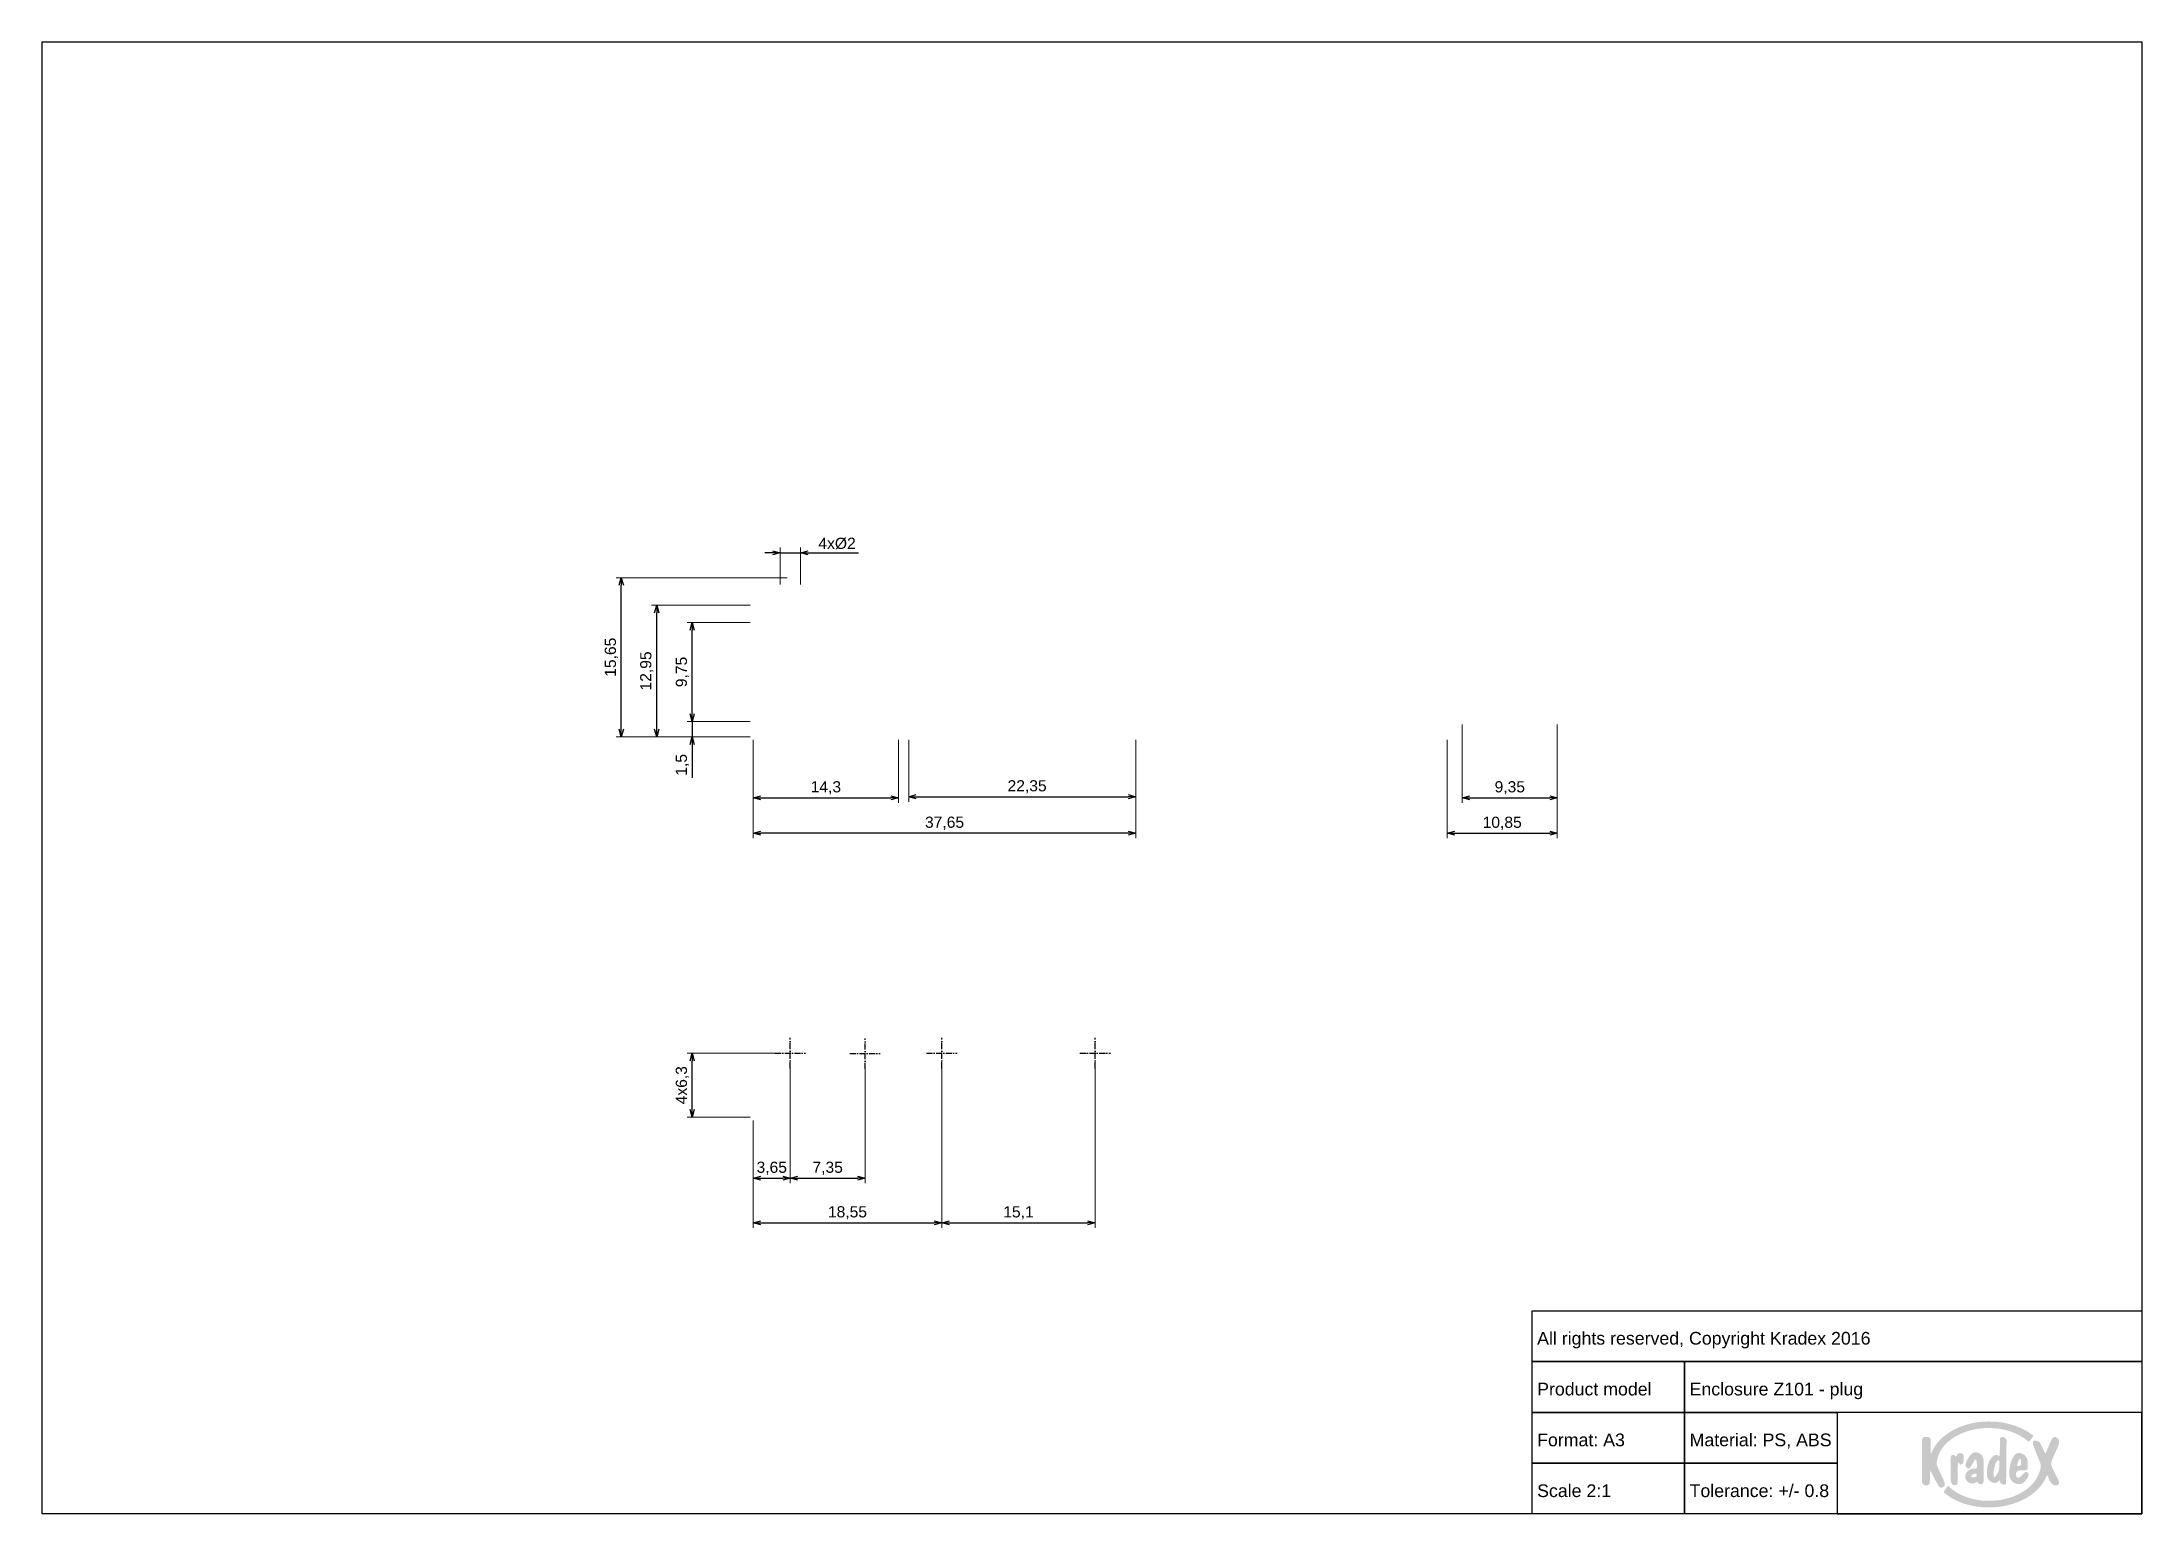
# Paper-space layout 'Plug' of a CAD drawing. Header units: millimetres. Extents: x 0 to 414, y 0 to 290.
import ezdxf

# ---------------------------------------------------------------- set-up
doc = ezdxf.new("R2010")
doc.units = ezdxf.units.MM
doc.linetypes.add('ACAD_ISO10W100', pattern=[18, 12, -3, 0, -3])
doc.layers.add('MD_Annotation', color=7, linetype='Continuous', lineweight=25)
doc.layers.add('MD_Axes', color=7, linetype='ACAD_ISO10W100', lineweight=25)
doc.layers.add('Tabelka', color=7, linetype='Continuous')
doc.styles.get("Standard").update_dxf_attribs({"font": 'arial.ttf'})
doc.dimstyles.new('ISO-25', dxfattribs={"dimtxt": 2.2, "dimasz": 1.5, "dimexe": 1, "dimexo": 0.625, "dimtad": 1, "dimrnd": 0.05, "dimtxsty": 'Standard', "dimblk": 'OPEN30', "dimcen": 2.5, "dimadec": 0, "dimazin": 0, "dimtfac": 1, "dimtmove": 0, "dimatfit": 3, "dimfxl": 1, "dimlwe": 18, "dimarcsym": 0})

# ---------------------------------------------------------------- blocks, each defined once
blk = doc.blocks.new('_Open30')
at = {"color": 0, "linetype": 'ByBlock', "lineweight": -2}
for p, q in [((-1, 0.27), (0, 0)), ((0, 0), (-1, -0.27)), ((0, 0), (-1, 0))]:
    blk.add_line(p, q, dxfattribs=at)
blk = doc.blocks.new('*D32')
at = {"layer": 'Defpoints', "color": 0, "transparency": 16777216}
for p in [(128.23, 175.93), (140.23, 175.93), (140.23, 156.43)]:
    blk.add_point(p, dxfattribs=at)
at = {"layer": 'MD_Annotation', "color": 0, "lineweight": 18, "transparency": 16777216}
for p, q in [((139.61, 175.93), (127.23, 175.93)), ((139.61, 156.43), (127.23, 156.43))]:
    blk.add_line(p, q, dxfattribs=at)
at = {"layer": 'MD_Annotation', "color": 0, "lineweight": -2, "transparency": 16777216}
blk.add_line((128.23, 157.93), (128.23, 174.43), dxfattribs=at)
at = {"layer": 'MD_Annotation', "color": 0, "lineweight": -2, "transparency": 16777216, "xscale": 1.5, "yscale": 1.5, "zscale": 1.5}
for p, rotation in [((128.23, 175.93), 90), ((128.23, 156.43), 270)]:
    blk.add_blockref('_Open30', p, dxfattribs=dict(at, rotation=rotation))
at = {"layer": 'MD_Annotation', "color": 0, "transparency": 16777216, "insert": (126.29, 166.18), "char_height": 2.2, "attachment_point": 5, "rotation": 90}
blk.add_mtext('9,75', dxfattribs=at)
blk = doc.blocks.new('*D33')
at = {"layer": 'Defpoints', "color": 0, "transparency": 16777216}
for p in [(121.24, 179.33), (140.23, 179.33), (140.23, 153.43)]:
    blk.add_point(p, dxfattribs=at)
at = {"layer": 'MD_Annotation', "color": 0, "lineweight": 18, "transparency": 16777216}
for p, q in [((139.61, 179.33), (120.24, 179.33)), ((139.61, 153.43), (120.24, 153.43))]:
    blk.add_line(p, q, dxfattribs=at)
at = {"layer": 'MD_Annotation', "color": 0, "lineweight": -2, "transparency": 16777216}
blk.add_line((121.24, 154.93), (121.24, 177.83), dxfattribs=at)
at = {"layer": 'MD_Annotation', "color": 0, "lineweight": -2, "transparency": 16777216, "xscale": 1.5, "yscale": 1.5, "zscale": 1.5}
for p, rotation in [((121.24, 179.33), 90), ((121.24, 153.43), 270)]:
    blk.add_blockref('_Open30', p, dxfattribs=dict(at, rotation=rotation))
at = {"layer": 'MD_Annotation', "color": 0, "transparency": 16777216, "insert": (119.29, 166.38), "char_height": 2.2, "attachment_point": 5, "rotation": 90}
blk.add_mtext('12,95', dxfattribs=at)
blk = doc.blocks.new('*D34')
at = {"layer": 'Defpoints', "color": 0, "transparency": 16777216}
for p in [(114.27, 184.73), (147.53, 184.73), (140.23, 153.43)]:
    blk.add_point(p, dxfattribs=at)
at = {"layer": 'MD_Annotation', "color": 0, "lineweight": 18, "transparency": 16777216}
for p, q in [((146.91, 184.73), (113.27, 184.73)), ((139.61, 153.43), (113.27, 153.43))]:
    blk.add_line(p, q, dxfattribs=at)
at = {"layer": 'MD_Annotation', "color": 0, "lineweight": -2, "transparency": 16777216}
blk.add_line((114.27, 154.93), (114.27, 183.23), dxfattribs=at)
at = {"layer": 'MD_Annotation', "color": 0, "lineweight": -2, "transparency": 16777216, "xscale": 1.5, "yscale": 1.5, "zscale": 1.5}
for p, rotation in [((114.27, 184.73), 90), ((114.27, 153.43), 270)]:
    blk.add_blockref('_Open30', p, dxfattribs=dict(at, rotation=rotation))
at = {"layer": 'MD_Annotation', "color": 0, "transparency": 16777216, "insert": (112.32, 169.08), "char_height": 2.2, "attachment_point": 5, "rotation": 90}
blk.add_mtext('15,65', dxfattribs=at)
blk = doc.blocks.new('*D35')
at = {"layer": 'Defpoints', "color": 0, "transparency": 16777216}
for p in [(140.23, 153.43), (168.83, 153.43), (168.83, 141.43)]:
    blk.add_point(p, dxfattribs=at)
at = {"layer": 'MD_Annotation', "color": 0, "lineweight": 18, "transparency": 16777216}
for p, q in [((140.23, 152.81), (140.23, 140.43)), ((168.83, 152.81), (168.83, 140.43))]:
    blk.add_line(p, q, dxfattribs=at)
at = {"layer": 'MD_Annotation', "color": 0, "lineweight": -2, "transparency": 16777216}
blk.add_line((141.73, 141.43), (167.33, 141.43), dxfattribs=at)
at = {"layer": 'MD_Annotation', "color": 0, "lineweight": -2, "transparency": 16777216, "xscale": 1.5, "yscale": 1.5, "zscale": 1.5, "rotation": 180}
blk.add_blockref('_Open30', (140.23, 141.43), dxfattribs=at)
at = {"layer": 'MD_Annotation', "color": 0, "lineweight": -2, "transparency": 16777216, "xscale": 1.5, "yscale": 1.5, "zscale": 1.5}
blk.add_blockref('_Open30', (168.83, 141.43), dxfattribs=at)
at = {"layer": 'MD_Annotation', "color": 0, "transparency": 16777216, "insert": (154.53, 143.38), "char_height": 2.2, "attachment_point": 5}
blk.add_mtext('14,3', dxfattribs=at)
blk = doc.blocks.new('*D40')
at = {"layer": 'Defpoints', "color": 0, "transparency": 16777216}
for p in [(279.77, 156.43), (298.47, 156.43), (298.47, 141.43)]:
    blk.add_point(p, dxfattribs=at)
at = {"layer": 'MD_Annotation', "color": 0, "lineweight": 18, "transparency": 16777216}
for p, q in [((279.77, 155.81), (279.77, 140.43)), ((298.47, 155.81), (298.47, 140.43))]:
    blk.add_line(p, q, dxfattribs=at)
at = {"layer": 'MD_Annotation', "color": 0, "lineweight": -2, "transparency": 16777216}
blk.add_line((281.27, 141.43), (296.97, 141.43), dxfattribs=at)
at = {"layer": 'MD_Annotation', "color": 0, "lineweight": -2, "transparency": 16777216, "xscale": 1.5, "yscale": 1.5, "zscale": 1.5, "rotation": 180}
blk.add_blockref('_Open30', (279.77, 141.43), dxfattribs=at)
at = {"layer": 'MD_Annotation', "color": 0, "lineweight": -2, "transparency": 16777216, "xscale": 1.5, "yscale": 1.5, "zscale": 1.5}
blk.add_blockref('_Open30', (298.47, 141.43), dxfattribs=at)
at = {"layer": 'MD_Annotation', "color": 0, "transparency": 16777216, "insert": (289.12, 143.38), "char_height": 2.2, "attachment_point": 5}
blk.add_mtext('9,35', dxfattribs=at)
blk = doc.blocks.new('*D41')
at = {"layer": 'Defpoints', "color": 0, "transparency": 16777216}
for p in [(276.77, 153.43), (298.47, 153.43), (298.47, 134.45)]:
    blk.add_point(p, dxfattribs=at)
at = {"layer": 'MD_Annotation', "color": 0, "lineweight": 18, "transparency": 16777216}
for p, q in [((276.77, 152.81), (276.77, 133.45)), ((298.47, 152.81), (298.47, 133.45))]:
    blk.add_line(p, q, dxfattribs=at)
at = {"layer": 'MD_Annotation', "color": 0, "lineweight": -2, "transparency": 16777216}
blk.add_line((278.27, 134.45), (296.97, 134.45), dxfattribs=at)
at = {"layer": 'MD_Annotation', "color": 0, "lineweight": -2, "transparency": 16777216, "xscale": 1.5, "yscale": 1.5, "zscale": 1.5, "rotation": 180}
blk.add_blockref('_Open30', (276.77, 134.45), dxfattribs=at)
at = {"layer": 'MD_Annotation', "color": 0, "lineweight": -2, "transparency": 16777216, "xscale": 1.5, "yscale": 1.5, "zscale": 1.5}
blk.add_blockref('_Open30', (298.47, 134.45), dxfattribs=at)
at = {"layer": 'MD_Annotation', "color": 0, "transparency": 16777216, "insert": (287.62, 136.4), "char_height": 2.2, "attachment_point": 5}
blk.add_mtext('10,85', dxfattribs=at)
blk = doc.blocks.new('*D44')
at = {"layer": 'Defpoints', "color": 0, "transparency": 16777216}
for p in [(128.23, 91.16), (145.53, 91.16), (140.23, 78.56)]:
    blk.add_point(p, dxfattribs=at)
at = {"layer": 'MD_Annotation', "color": 0, "lineweight": 18, "transparency": 16777216}
for p, q in [((144.91, 91.16), (127.23, 91.16)), ((139.61, 78.56), (127.23, 78.56))]:
    blk.add_line(p, q, dxfattribs=at)
at = {"layer": 'MD_Annotation', "color": 0, "lineweight": -2, "transparency": 16777216}
blk.add_line((128.23, 80.06), (128.23, 89.66), dxfattribs=at)
at = {"layer": 'MD_Annotation', "color": 0, "lineweight": -2, "transparency": 16777216, "xscale": 1.5, "yscale": 1.5, "zscale": 1.5}
for p, rotation in [((128.23, 91.16), 90), ((128.23, 78.56), 270)]:
    blk.add_blockref('_Open30', p, dxfattribs=dict(at, rotation=rotation))
at = {"layer": 'MD_Annotation', "color": 0, "transparency": 16777216, "insert": (126.29, 84.86), "char_height": 2.2, "attachment_point": 5, "rotation": 90}
blk.add_mtext('4x6,3', dxfattribs=at)
blk = doc.blocks.new('*D45')
at = {"layer": 'Defpoints', "color": 0, "transparency": 16777216}
for p in [(147.53, 89.16), (140.23, 78.56), (147.53, 66.56)]:
    blk.add_point(p, dxfattribs=at)
at = {"layer": 'MD_Annotation', "color": 0, "lineweight": 18, "transparency": 16777216}
for p, q in [((147.53, 88.54), (147.53, 65.56)), ((140.23, 77.94), (140.23, 65.56))]:
    blk.add_line(p, q, dxfattribs=at)
at = {"layer": 'MD_Annotation', "color": 0, "lineweight": -2, "transparency": 16777216}
blk.add_line((141.73, 66.56), (146.03, 66.56), dxfattribs=at)
at = {"layer": 'MD_Annotation', "color": 0, "lineweight": -2, "transparency": 16777216, "xscale": 1.5, "yscale": 1.5, "zscale": 1.5, "rotation": 180}
blk.add_blockref('_Open30', (140.23, 66.56), dxfattribs=at)
at = {"layer": 'MD_Annotation', "color": 0, "lineweight": -2, "transparency": 16777216, "xscale": 1.5, "yscale": 1.5, "zscale": 1.5}
blk.add_blockref('_Open30', (147.53, 66.56), dxfattribs=at)
at = {"layer": 'MD_Annotation', "color": 0, "transparency": 16777216, "insert": (143.88, 68.51), "char_height": 2.2, "attachment_point": 5}
blk.add_mtext('3,65', dxfattribs=at)
blk = doc.blocks.new('*D46')
at = {"layer": 'Defpoints', "color": 0, "transparency": 16777216}
for p in [(177.33, 89.16), (140.23, 78.56), (177.33, 57.79)]:
    blk.add_point(p, dxfattribs=at)
at = {"layer": 'MD_Annotation', "color": 0, "lineweight": 18, "transparency": 16777216}
for p, q in [((177.33, 88.54), (177.33, 56.79)), ((140.23, 77.94), (140.23, 56.79))]:
    blk.add_line(p, q, dxfattribs=at)
at = {"layer": 'MD_Annotation', "color": 0, "lineweight": -2, "transparency": 16777216}
blk.add_line((141.73, 57.79), (175.83, 57.79), dxfattribs=at)
at = {"layer": 'MD_Annotation', "color": 0, "lineweight": -2, "transparency": 16777216, "xscale": 1.5, "yscale": 1.5, "zscale": 1.5, "rotation": 180}
blk.add_blockref('_Open30', (140.23, 57.79), dxfattribs=at)
at = {"layer": 'MD_Annotation', "color": 0, "lineweight": -2, "transparency": 16777216, "xscale": 1.5, "yscale": 1.5, "zscale": 1.5}
blk.add_blockref('_Open30', (177.33, 57.79), dxfattribs=at)
at = {"layer": 'MD_Annotation', "color": 0, "transparency": 16777216, "insert": (158.78, 59.74), "char_height": 2.2, "attachment_point": 5}
blk.add_mtext('18,55', dxfattribs=at)
blk = doc.blocks.new('*D108')
at = {"layer": 'Defpoints', "color": 0, "transparency": 16777216}
for p in [(147.53, 89.16), (162.23, 89.06), (162.23, 66.56)]:
    blk.add_point(p, dxfattribs=at)
at = {"layer": 'MD_Annotation', "color": 0, "lineweight": 18, "transparency": 16777216}
for p, q in [((147.53, 88.54), (147.53, 65.56)), ((162.23, 88.44), (162.23, 65.56))]:
    blk.add_line(p, q, dxfattribs=at)
at = {"layer": 'MD_Annotation', "color": 0, "lineweight": -2, "transparency": 16777216}
blk.add_line((149.03, 66.56), (160.73, 66.56), dxfattribs=at)
at = {"layer": 'MD_Annotation', "color": 0, "lineweight": -2, "transparency": 16777216, "xscale": 1.5, "yscale": 1.5, "zscale": 1.5, "rotation": 180}
blk.add_blockref('_Open30', (147.53, 66.56), dxfattribs=at)
at = {"layer": 'MD_Annotation', "color": 0, "lineweight": -2, "transparency": 16777216, "xscale": 1.5, "yscale": 1.5, "zscale": 1.5}
blk.add_blockref('_Open30', (162.23, 66.56), dxfattribs=at)
at = {"layer": 'MD_Annotation', "color": 0, "transparency": 16777216, "insert": (154.88, 68.51), "char_height": 2.2, "attachment_point": 5}
blk.add_mtext('7,35', dxfattribs=at)
blk = doc.blocks.new('*D109')
at = {"layer": 'Defpoints', "color": 0, "transparency": 16777216}
for p in [(177.33, 89.16), (207.53, 89.16), (207.53, 57.79)]:
    blk.add_point(p, dxfattribs=at)
at = {"layer": 'MD_Annotation', "color": 0, "lineweight": 18, "transparency": 16777216}
for p, q in [((177.33, 88.54), (177.33, 56.79)), ((207.53, 88.54), (207.53, 56.79))]:
    blk.add_line(p, q, dxfattribs=at)
at = {"layer": 'MD_Annotation', "color": 0, "lineweight": -2, "transparency": 16777216}
blk.add_line((178.83, 57.79), (206.03, 57.79), dxfattribs=at)
at = {"layer": 'MD_Annotation', "color": 0, "lineweight": -2, "transparency": 16777216, "xscale": 1.5, "yscale": 1.5, "zscale": 1.5, "rotation": 180}
blk.add_blockref('_Open30', (177.33, 57.79), dxfattribs=at)
at = {"layer": 'MD_Annotation', "color": 0, "lineweight": -2, "transparency": 16777216, "xscale": 1.5, "yscale": 1.5, "zscale": 1.5}
blk.add_blockref('_Open30', (207.53, 57.79), dxfattribs=at)
at = {"layer": 'MD_Annotation', "color": 0, "transparency": 16777216, "insert": (192.43, 59.74), "char_height": 2.2, "attachment_point": 5}
blk.add_mtext('15,1', dxfattribs=at)
blk = doc.blocks.new('*D132')
at = {"layer": 'Defpoints', "color": 0, "transparency": 16777216}
for p in [(170.83, 153.43), (215.53, 153.43), (215.53, 141.63)]:
    blk.add_point(p, dxfattribs=at)
at = {"layer": 'MD_Annotation', "color": 0, "lineweight": 18, "transparency": 16777216}
for p, q in [((170.83, 152.81), (170.83, 140.63)), ((215.53, 152.81), (215.53, 140.63))]:
    blk.add_line(p, q, dxfattribs=at)
at = {"layer": 'MD_Annotation', "color": 0, "lineweight": -2, "transparency": 16777216}
blk.add_line((172.33, 141.63), (214.03, 141.63), dxfattribs=at)
at = {"layer": 'MD_Annotation', "color": 0, "lineweight": -2, "transparency": 16777216, "xscale": 1.5, "yscale": 1.5, "zscale": 1.5, "rotation": 180}
blk.add_blockref('_Open30', (170.83, 141.63), dxfattribs=at)
at = {"layer": 'MD_Annotation', "color": 0, "lineweight": -2, "transparency": 16777216, "xscale": 1.5, "yscale": 1.5, "zscale": 1.5}
blk.add_blockref('_Open30', (215.53, 141.63), dxfattribs=at)
at = {"layer": 'MD_Annotation', "color": 0, "transparency": 16777216, "insert": (194.13, 143.58), "char_height": 2.2, "attachment_point": 5}
blk.add_mtext('22,35', dxfattribs=at)
blk = doc.blocks.new('*D133')
at = {"layer": 'Defpoints', "color": 0, "transparency": 16777216}
for p in [(149.53, 189.64), (145.53, 182.73), (149.53, 182.73)]:
    blk.add_point(p, dxfattribs=at)
at = {"layer": 'MD_Annotation', "color": 0, "lineweight": 18, "transparency": 16777216}
for p, q in [((145.53, 183.36), (145.53, 190.64)), ((149.53, 183.36), (149.53, 190.64))]:
    blk.add_line(p, q, dxfattribs=at)
at = {"layer": 'MD_Annotation', "color": 0, "lineweight": -2, "transparency": 16777216}
for p, q in [((144.03, 189.64), (142.53, 189.64)), ((145.53, 189.64), (149.53, 189.64)), ((151.03, 189.64), (160.93, 189.64))]:
    blk.add_line(p, q, dxfattribs=at)
at = {"layer": 'MD_Annotation', "color": 0, "lineweight": -2, "transparency": 16777216, "xscale": 1.5, "yscale": 1.5, "zscale": 1.5}
blk.add_blockref('_Open30', (145.53, 189.64), dxfattribs=at)
at = {"layer": 'MD_Annotation', "color": 0, "lineweight": -2, "transparency": 16777216, "xscale": 1.5, "yscale": 1.5, "zscale": 1.5, "rotation": 180}
blk.add_blockref('_Open30', (149.53, 189.64), dxfattribs=at)
at = {"layer": 'MD_Annotation', "color": 0, "transparency": 16777216, "insert": (156.73, 191.45), "char_height": 2.2, "attachment_point": 5}
blk.add_mtext('4x%%C2', dxfattribs=at)
blk = doc.blocks.new('*D211')
at = {"layer": 'Defpoints', "color": 0, "transparency": 16777216}
for p in [(140.23, 153.43), (215.53, 153.43), (140.23, 134.46)]:
    blk.add_point(p, dxfattribs=at)
at = {"layer": 'MD_Annotation', "color": 0, "lineweight": 18, "transparency": 16777216}
for p, q in [((140.23, 152.81), (140.23, 133.46)), ((215.53, 152.81), (215.53, 133.46))]:
    blk.add_line(p, q, dxfattribs=at)
at = {"layer": 'MD_Annotation', "color": 0, "lineweight": -2, "transparency": 16777216}
blk.add_line((214.03, 134.46), (141.73, 134.46), dxfattribs=at)
at = {"layer": 'MD_Annotation', "color": 0, "lineweight": -2, "transparency": 16777216, "xscale": 1.5, "yscale": 1.5, "zscale": 1.5, "rotation": 180}
blk.add_blockref('_Open30', (140.23, 134.46), dxfattribs=at)
at = {"layer": 'MD_Annotation', "color": 0, "lineweight": -2, "transparency": 16777216, "xscale": 1.5, "yscale": 1.5, "zscale": 1.5}
blk.add_blockref('_Open30', (215.53, 134.46), dxfattribs=at)
at = {"layer": 'MD_Annotation', "color": 0, "transparency": 16777216, "insert": (177.88, 136.41), "char_height": 2.2, "attachment_point": 5}
blk.add_mtext('37,65', dxfattribs=at)
blk = doc.blocks.new('*D212')
at = {"layer": 'Defpoints', "color": 0, "transparency": 16777216}
for p in [(128.23, 153.43), (140.23, 156.43), (140.23, 153.43)]:
    blk.add_point(p, dxfattribs=at)
at = {"layer": 'MD_Annotation', "color": 0, "lineweight": -2, "transparency": 16777216}
for p, q in [((128.23, 157.93), (128.23, 159.43)), ((128.23, 156.43), (128.23, 153.43)), ((128.23, 151.93), (128.23, 145.37))]:
    blk.add_line(p, q, dxfattribs=at)
at = {"layer": 'MD_Annotation', "color": 0, "lineweight": 18, "transparency": 16777216}
for p, q in [((139.61, 156.43), (127.23, 156.43)), ((139.61, 153.43), (127.23, 153.43))]:
    blk.add_line(p, q, dxfattribs=at)
at = {"layer": 'MD_Annotation', "color": 0, "lineweight": -2, "transparency": 16777216, "xscale": 1.5, "yscale": 1.5, "zscale": 1.5}
for p, rotation in [((128.23, 156.43), 270), ((128.23, 153.43), 90)]:
    blk.add_blockref('_Open30', p, dxfattribs=dict(at, rotation=rotation))
at = {"layer": 'MD_Annotation', "color": 0, "transparency": 16777216, "insert": (126.29, 147.9), "char_height": 2.2, "attachment_point": 5, "rotation": 90}
blk.add_mtext('1,5', dxfattribs=at)

psp = doc.layouts.new('Plug')

# ---------------------------------------------------------------- hatches: boundary and pattern name
at = {"layer": 'Tabelka', "true_color": 0x00539f}
h = psp.add_hatch(color=154, dxfattribs=at)
h.dxf.hatch_style = 2
edge = h.paths.add_edge_path()
edge.add_spline(control_points=[(374.452, 7.247), (374.452, 7.247), (373.51, 9.264), (373.51, 9.264), (373.027, 10.278), (373.135, 10.371), (373.142, 10.652), (373.153, 10.78), (373.198, 11.025), (373.272, 11.395), (374.146, 14.885), (378.349, 17.396), (383.431, 17.396), (386.539, 17.396), (389.31, 16.365), (391.14, 14.764), (391.212, 14.701), (391.303, 14.674), (391.367, 14.764), (391.407, 14.82), (392.038, 15.653), (392.08, 15.707), (392.146, 15.792), (392.165, 15.888), (392.046, 15.98), (389.902, 17.647), (386.835, 18.687), (383.431, 18.687), (378.361, 18.687), (374.042, 16.376), (372.395, 13.137), (372.349, 13.042), (372.337, 13.015), (372.282, 12.902), (371.992, 12.2), (371.912, 12.087), (371.925, 12.885), (371.925, 12.885), (371.954, 15.023), (371.954, 15.023), (371.962, 15.529), (371.572, 15.657), (370.946, 15.643), (370.473, 15.632), (370.267, 15.43), (370.265, 15.079), (370.265, 15.079), (370.237, 6.899), (370.237, 6.899), (370.236, 6.511), (370.504, 6.128), (371.014, 6.11), (371.55, 6.091), (371.745, 6.413), (371.758, 6.673), (371.809, 7.708), (371.835, 8.228), (371.835, 8.551), (371.822, 9.37), (371.941, 8.97), (372.117, 8.593), (372.491, 7.782), (373.016, 6.81), (373.551, 5.937), (373.732, 5.642), (374.111, 5.562), (374.417, 5.765), (374.999, 6.148), (374.635, 6.841), (374.452, 7.247), (374.452, 7.247), (374.452, 7.247), (374.452, 7.247)], knot_values=[0, 0, 0, 0, 1, 1, 1, 2, 2, 2, 3, 3, 3, 4, 4, 4, 5, 5, 5, 6, 6, 6, 7, 7, 7, 8, 8, 8, 9, 9, 9, 10, 10, 10, 11, 11, 11, 12, 12, 12, 13, 13, 13, 14, 14, 14, 15, 15, 15, 16, 16, 16, 17, 17, 17, 18, 18, 18, 19, 19, 19, 20, 20, 20, 21, 21, 21, 22, 22, 22, 23, 23, 23, 24, 24, 24, 24], degree=3, periodic=0)
edge = h.paths.add_edge_path()
edge.add_spline(control_points=[(377.608, 10.37), (377.838, 9.943), (378.434, 10.331), (378.434, 10.967), (378.434, 11.118), (378.434, 11.762), (378.434, 11.762), (378.434, 12.235), (378.124, 12.461), (377.8, 12.461), (377.45, 12.461), (377.269, 12.368), (377.164, 12.19), (377.123, 12.12), (377.078, 11.803), (376.901, 11.82), (376.725, 11.838), (376.678, 12.118), (376.371, 12.125), (376.119, 12.125), (375.9, 11.996), (375.9, 11.471), (375.9, 11.471), (375.9, 7.082), (375.9, 7.082), (375.9, 6.713), (376.107, 6.146), (376.65, 6.146), (377.151, 6.146), (377.263, 6.431), (377.267, 6.631), (377.267, 6.631), (377.259, 8.829), (377.281, 9.924), (377.294, 10.585), (377.357, 10.834), (377.608, 10.37), (377.608, 10.37), (377.608, 10.37), (377.608, 10.37)], knot_values=[0, 0, 0, 0, 1, 1, 1, 2, 2, 2, 3, 3, 3, 4, 4, 4, 5, 5, 5, 6, 6, 6, 7, 7, 7, 8, 8, 8, 9, 9, 9, 10, 10, 10, 11, 11, 11, 12, 12, 12, 13, 13, 13, 13], degree=3, periodic=0)
edge = h.paths.add_edge_path()
edge.add_spline(control_points=[(380.165, 9.394), (379.577, 9.272), (378.815, 8.763), (378.76, 8.009), (378.687, 7.019), (379.545, 6.261), (380.473, 6.521), (380.938, 6.651), (380.932, 6.996), (381.167, 6.685), (381.288, 6.524), (381.455, 6.324), (381.767, 6.324), (382.111, 6.324), (382.288, 6.449), (382.342, 6.756), (382.414, 7.162), (382.367, 10.996), (382.344, 11.135), (382.272, 11.581), (382.134, 11.939), (381.864, 12.184), (381.591, 12.432), (381.011, 12.684), (380.633, 12.632), (379.928, 12.535), (379.361, 11.557), (379.097, 11.03), (379.001, 10.839), (378.614, 10.007), (378.904, 9.718), (378.904, 9.718), (379.067, 9.554), (379.067, 9.554), (379.309, 9.313), (379.619, 9.428), (379.747, 9.644), (379.747, 9.644), (380.288, 10.546), (380.554, 11), (380.653, 11.169), (381.053, 11.684), (381.057, 9.98), (381.059, 9.128), (380.826, 9.532), (380.165, 9.394), (380.165, 9.394), (380.165, 9.394), (380.165, 9.394)], knot_values=[0, 0, 0, 0, 1, 1, 1, 2, 2, 2, 3, 3, 3, 4, 4, 4, 5, 5, 5, 6, 6, 6, 7, 7, 7, 8, 8, 8, 9, 9, 9, 10, 10, 10, 11, 11, 11, 12, 12, 12, 13, 13, 13, 14, 14, 14, 15, 15, 15, 16, 16, 16, 16], degree=3, periodic=0)
edge = h.paths.add_edge_path()
edge.add_spline(control_points=[(380.55, 7.685), (380.17, 7.64), (379.676, 7.724), (380.037, 8.112), (380.264, 8.356), (380.451, 8.375), (380.704, 8.406), (381.134, 8.461), (381.163, 7.757), (380.55, 7.685)], knot_values=[0, 0, 0, 0, 1, 1, 1, 2, 2, 2, 3, 3, 3, 3], degree=3, periodic=0)
edge = h.paths.add_edge_path()
edge.add_spline(control_points=[(386.436, 6.264), (386.726, 6.264), (386.787, 6.337), (386.789, 6.545), (386.789, 6.545), (386.872, 14.992), (386.872, 14.992), (386.876, 15.463), (386.311, 15.61), (386.01, 15.61), (385.765, 15.61), (385.612, 15.51), (385.606, 15.237), (385.606, 15.237), (385.524, 11.821), (385.524, 11.821), (384.117, 12.96), (382.998, 10.249), (382.998, 8.874), (382.998, 7.5), (383.095, 7.397), (383.507, 7.056), (383.832, 6.787), (384.125, 6.601), (384.497, 6.601), (384.773, 6.601), (384.945, 6.647), (385.234, 6.869), (385.523, 7.091), (385.609, 7.106), (385.609, 7.106), (385.609, 7.106), (385.609, 6.815), (385.609, 6.815), (385.609, 6.52), (385.959, 6.264), (386.436, 6.264)], knot_values=[0, 0, 0, 0, 1, 1, 1, 2, 2, 2, 3, 3, 3, 4, 4, 4, 5, 5, 5, 6, 6, 6, 7, 7, 7, 8, 8, 8, 9, 9, 9, 10, 10, 10, 11, 11, 11, 12, 12, 12, 12], degree=3, periodic=0)
edge = h.paths.add_edge_path()
edge.add_spline(control_points=[(385.17, 8.585), (384.418, 7.345), (384.346, 7.496), (384.346, 8.453), (384.346, 10.036), (384.959, 11.08), (385.306, 11.08), (385.388, 11.08), (385.44, 10.996), (385.44, 10.82), (385.44, 10.083), (385.516, 9.157), (385.17, 8.585), (385.17, 8.585), (385.17, 8.585), (385.17, 8.585)], knot_values=[0, 0, 0, 0, 1, 1, 1, 2, 2, 2, 3, 3, 3, 4, 4, 4, 5, 5, 5, 5], degree=3, periodic=0)
edge = h.paths.add_edge_path()
edge.add_spline(control_points=[(389.544, 9.05), (389.544, 9.05), (390.668, 9.092), (390.668, 9.092), (390.952, 9.125), (391.052, 9.194), (391.052, 9.524), (391.052, 9.524), (391.052, 10.742), (391.052, 10.742), (391.052, 11.404), (390.623, 11.908), (390.374, 12.101), (390.128, 12.291), (389.649, 12.507), (389.26, 12.489), (388.533, 12.482), (388.033, 11.501), (387.809, 10.83), (387.554, 10.063), (387.405, 9.514), (387.405, 8.437), (387.405, 7.36), (387.959, 6.874), (388.184, 6.726), (388.972, 6.205), (389.776, 6.231), (390.248, 6.702), (390.551, 7.005), (390.982, 7.386), (391.181, 7.959), (391.243, 8.113), (391.246, 8.413), (391.074, 8.585), (390.884, 8.781), (390.64, 8.864), (390.382, 8.605), (390.382, 8.605), (389.592, 7.792), (389.592, 7.792), (389.128, 7.315), (388.569, 7.732), (388.724, 8.405), (388.852, 8.971), (389.117, 9.035), (389.544, 9.05)], knot_values=[0, 0, 0, 0, 1, 1, 1, 2, 2, 2, 3, 3, 3, 4, 4, 4, 5, 5, 5, 6, 6, 6, 7, 7, 7, 8, 8, 8, 9, 9, 9, 10, 10, 10, 11, 11, 11, 12, 12, 12, 13, 13, 13, 14, 14, 14, 15, 15, 15, 15], degree=3, periodic=0)
edge = h.paths.add_edge_path()
edge.add_spline(control_points=[(388.976, 10.194), (389.088, 10.498), (389.315, 11.344), (389.582, 11.334), (389.673, 11.33), (389.735, 11.217), (389.742, 11.048), (389.756, 10.711), (389.736, 10.617), (389.736, 10.353), (389.736, 10.15), (389.717, 10.055), (389.545, 9.997), (389.104, 9.847), (388.866, 9.9), (388.976, 10.194), (388.976, 10.194), (388.976, 10.194), (388.976, 10.194)], knot_values=[0, 0, 0, 0, 1, 1, 1, 2, 2, 2, 3, 3, 3, 4, 4, 4, 5, 5, 5, 6, 6, 6, 6], degree=3, periodic=0)
edge = h.paths.add_edge_path()
edge.add_spline(control_points=[(395.909, 9.505), (395.58, 10.17), (395.521, 10.399), (396.017, 11.544), (396.017, 11.544), (397.075, 13.987), (397.075, 13.987), (397.276, 14.452), (397.314, 15.056), (396.91, 15.383), (396.171, 15.981), (395.884, 15.561), (395.182, 13.92), (394.441, 12.19), (394.691, 12.038), (394.19, 12.97), (394.19, 12.97), (393.561, 14.285), (393.561, 14.285), (393.348, 14.731), (392.954, 14.862), (392.635, 14.925), (391.883, 15.072), (391.926, 14.431), (392.334, 13.418), (392.334, 13.418), (393.15, 11.397), (393.15, 11.397), (393.504, 10.519), (393.749, 10.137), (393.528, 9.3), (393.45, 9.005), (393.356, 8.725), (393.251, 8.454), (393.229, 8.395), (393.222, 8.379), (393.18, 8.277), (391.977, 5.275), (387.992, 3.064), (383.431, 3.064), (380.159, 3.064), (377.271, 4.147), (375.478, 5.923), (375.405, 5.993), (375.315, 5.997), (375.241, 5.919), (375.178, 5.827), (374.589, 4.946), (374.547, 4.876), (374.505, 4.806), (374.533, 4.711), (374.583, 4.67), (376.859, 2.78), (379.906, 1.773), (383.431, 1.773), (388.624, 1.773), (393.017, 4.204), (394.582, 7.56), (394.601, 7.601), (394.625, 7.653), (394.647, 7.71), (394.981, 8.657), (394.934, 7.701), (395.507, 6.777), (395.999, 5.985), (396.545, 6.083), (396.877, 6.157), (397.322, 6.256), (397.299, 6.695), (396.945, 7.408), (396.945, 7.408), (395.909, 9.505), (395.909, 9.505), (395.909, 9.505), (395.909, 9.505), (395.909, 9.505)], knot_values=[0, 0, 0, 0, 1, 1, 1, 2, 2, 2, 3, 3, 3, 4, 4, 4, 5, 5, 5, 6, 6, 6, 7, 7, 7, 8, 8, 8, 9, 9, 9, 10, 10, 10, 11, 11, 11, 12, 12, 12, 13, 13, 13, 14, 14, 14, 15, 15, 15, 16, 16, 16, 17, 17, 17, 18, 18, 18, 19, 19, 19, 20, 20, 20, 21, 21, 21, 22, 22, 22, 23, 23, 23, 24, 24, 24, 25, 25, 25, 25], degree=3, periodic=0)

# ---------------------------------------------------------------- linework, layer by layer
at = {"layer": 'MD_Axes', "ltscale": 0.1}
for p, q in [((144.535, 91.165), (150.535, 91.165)), ((147.535, 88.165), (147.535, 94.165)), ((159.235, 91.065), (165.235, 91.065)), ((162.235, 88.065), (162.235, 94.065)), ((174.335, 91.165), (180.335, 91.165)), ((177.335, 88.165), (177.335, 94.165)), ((204.535, 91.165), (210.535, 91.165)), ((207.535, 88.165), (207.535, 94.165))]:
    psp.add_line(p, q, dxfattribs=at)
at = {"layer": 'Tabelka'}
for points in [[(0.272, 290.149), (413.528, 290.149), (413.528, 0.477), (0.272, 0.477)], [(413.528, 30.477), (293.528, 30.477), (293.528, 40.477), (413.528, 40.477)], [(323.528, 20.477), (293.528, 20.477), (293.528, 30.477), (323.528, 30.477)], [(413.528, 20.477), (323.528, 20.477), (323.528, 30.477), (413.528, 30.477)], [(323.528, 10.477), (293.528, 10.477), (293.528, 20.477), (323.528, 20.477)], [(353.528, 10.477), (323.528, 10.477), (323.528, 20.477), (353.528, 20.477)], [(413.528, 20.477), (353.528, 20.477), (353.528, 0.477), (413.528, 0.477)], [(323.528, 0.477), (293.528, 0.477), (293.528, 10.477), (323.528, 10.477)], [(353.528, 0.477), (323.528, 0.477), (323.528, 10.477), (353.528, 10.477)]]:
    psp.add_lwpolyline(points, close=True, dxfattribs=at)

# ---------------------------------------------------------------- texts
at = {"insert": (293.528, 40.477), "char_height": 2.5, "attachment_point": 1}
psp.add_mtext_dynamic_manual_height_columns('\\P All rights reserved, Copyright Kradex 2016', width=120, gutter_width=12.5, heights=[0], dxfattribs=at)
at = {"layer": 'Tabelka', "char_height": 2.5, "attachment_point": 1}
for s, width, heights, insert in [('\\pi15;\\P\\pi0; Product model', 30, [9.962], (293.528, 30.477)), ('\\P Enclosure Z101 - plug ', 90, [7.412], (323.528, 30.477)), ('\\P Format: A3', 30, [0], (293.528, 20.477)), ('\\P Material: PS, ABS', 30, [0], (323.528, 20.477)), ('\\P Scale 2:1', 30, [0], (293.528, 10.477)), ('\\P Tolerance: +/- 0.8', 30, [0], (323.528, 10.477))]:
    psp.add_mtext_dynamic_manual_height_columns(s, width=width, gutter_width=12.5, heights=heights, dxfattribs=dict(at, insert=insert))

# ---------------------------------------------------------------- dimensions: what is measured, and where the dimension line sits
at = {"layer": 'MD_Annotation'}
dim = psp.add_linear_dim(base=(149.535, 189.643), p1=(145.535, 182.732), p2=(149.535, 182.732), angle=180, text='4x%%C<>', dimstyle='ISO-25', override={"dimlfac": -0.5}, dxfattribs=at)
dim.commit()
dim.dimension.update_dxf_attribs({"geometry": '*D133', "text_midpoint": (156.732, 189.643), "dimtype": 160})
for base, p1, p2, picture, middle in [((114.268, 184.732), (140.235, 153.432), (147.535, 184.732), '*D34', (112.321, 169.082)), ((121.239, 179.332), (140.235, 153.432), (140.235, 179.332), '*D33', (119.292, 166.382)), ((128.235, 175.932), (140.235, 156.432), (140.235, 175.932), '*D32', (126.287, 166.182)), ((128.235, 153.432), (140.235, 156.432), (140.235, 153.432), '*D212', (126.287, 147.899))]:
    dim = psp.add_linear_dim(base=base, p1=p1, p2=p2, angle=270, dimstyle='ISO-25', override={"dimlfac": -0.5}, dxfattribs=at)
    dim.commit()
    dim.dimension.update_dxf_attribs({"geometry": picture, "text_midpoint": middle})
for base, p1, p2, picture, middle in [((168.835, 141.432), (140.235, 153.432), (168.835, 153.432), '*D35', (154.535, 143.379)), ((140.235, 134.463), (215.535, 153.432), (140.235, 153.432), '*D211', (177.885, 136.41)), ((298.47, 134.449), (276.77, 153.432), (298.47, 153.432), '*D41', (287.62, 136.396)), ((298.47, 141.432), (279.77, 156.432), (298.47, 156.432), '*D40', (289.12, 143.379)), ((147.535, 66.565), (140.235, 78.565), (147.535, 89.165), '*D45', (143.885, 68.512)), ((177.335, 57.793), (140.235, 78.565), (177.335, 89.165), '*D46', (158.785, 59.74)), ((162.235, 66.565), (147.535, 89.165), (162.235, 89.065), '*D108', (154.885, 68.512)), ((207.535, 57.793), (177.335, 89.165), (207.535, 89.165), '*D109', (192.435, 59.74))]:
    dim = psp.add_linear_dim(base=base, p1=p1, p2=p2, dimstyle='ISO-25', override={"dimlfac": -0.5}, dxfattribs=at)
    dim.commit()
    dim.dimension.update_dxf_attribs({"geometry": picture, "text_midpoint": middle})
dim = psp.add_linear_dim(base=(215.535, 141.632), p1=(170.835, 153.432), p2=(215.535, 153.432), dimstyle='ISO-25', override={"dimlfac": -0.5}, dxfattribs=at)
dim.commit()
dim.dimension.update_dxf_attribs({"geometry": '*D132', "text_midpoint": (194.128, 141.632), "dimtype": 160})
dim = psp.add_linear_dim(base=(128.235, 91.165), p1=(140.235, 78.565), p2=(145.535, 91.165), angle=270, text='4x<>', dimstyle='ISO-25', override={"dimlfac": -0.5, "dimpost": ''}, dxfattribs=at)
dim.commit()
dim.dimension.update_dxf_attribs({"geometry": '*D44', "text_midpoint": (126.287, 84.865)})

doc.saveas('drawing.dxf')
